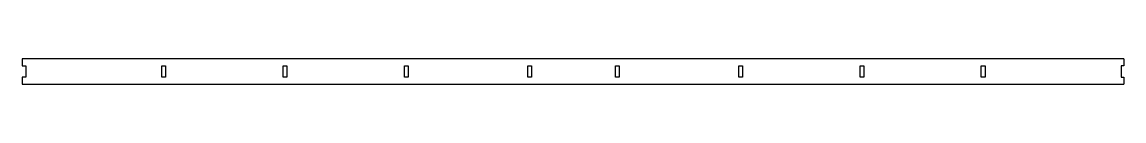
# Model space of a CAD drawing. Header units: inches. Extents: x 4 to 594, y 7 to 21.
import ezdxf

# ---------------------------------------------------------------- set-up
doc = ezdxf.new("R2010")
doc.units = ezdxf.units.IN
doc.header["$MEASUREMENT"] = 0

msp = doc.modelspace()

# ---------------------------------------------------------------- linework, layer by layer
for p, q in [((594.48, 20.97), (3.68, 20.97)), ((3.68, 20.97), (3.68, 17.17)), ((594.48, 20.97), (594.48, 17.17)), ((3.68, 17.17), (5.68, 17.17)), ((5.68, 17.17), (5.68, 11.17)), ((78.68, 14.17), (78.68, 17.17)), ((78.68, 17.17), (80.68, 17.17)), ((78.68, 11.17), (78.68, 14.17)), ((80.68, 17.17), (80.68, 11.17)), ((143.68, 14.17), (143.68, 17.17)), ((143.68, 17.17), (145.68, 17.17)), ((143.68, 11.17), (143.68, 14.17)), ((145.68, 17.17), (145.68, 11.17)), ((208.68, 14.17), (208.68, 17.17)), ((208.68, 17.17), (210.68, 17.17)), ((208.68, 11.17), (208.68, 14.17)), ((210.68, 17.17), (210.68, 11.17)), ((274.88, 14.17), (274.88, 17.17)), ((274.88, 17.17), (276.88, 17.17)), ((274.88, 11.17), (274.88, 14.17)), ((276.88, 17.17), (276.88, 11.17)), ((321.88, 14.17), (321.88, 17.17)), ((321.88, 17.17), (323.88, 17.17)), ((321.88, 11.17), (321.88, 14.17)), ((323.88, 17.17), (323.88, 11.17)), ((387.98, 14.17), (387.98, 17.17)), ((387.98, 17.17), (389.98, 17.17)), ((387.98, 11.17), (387.98, 14.17)), ((389.98, 17.17), (389.98, 11.17)), ((452.98, 14.17), (452.98, 17.17)), ((452.98, 17.17), (454.98, 17.17)), ((452.98, 11.17), (452.98, 14.17)), ((454.98, 17.17), (454.98, 11.17)), ((517.98, 14.17), (517.98, 17.17)), ((517.98, 17.17), (519.98, 17.17)), ((517.98, 11.17), (517.98, 14.17)), ((519.98, 17.17), (519.98, 11.17)), ((594.48, 17.17), (592.98, 17.17)), ((592.98, 17.17), (592.98, 11.17)), ((3.68, 11.17), (3.68, 7.37)), ((5.68, 11.17), (3.68, 11.17)), ((3.68, 7.37), (594.48, 7.37)), ((80.68, 11.17), (78.68, 11.17)), ((145.68, 11.17), (143.68, 11.17)), ((210.68, 11.17), (208.68, 11.17)), ((276.88, 11.17), (274.88, 11.17)), ((323.88, 11.17), (321.88, 11.17)), ((389.98, 11.17), (387.98, 11.17)), ((454.98, 11.17), (452.98, 11.17)), ((519.98, 11.17), (517.98, 11.17)), ((592.98, 11.17), (594.48, 11.17)), ((594.48, 11.17), (594.48, 7.37))]:
    msp.add_line(p, q)

doc.saveas('drawing.dxf')
